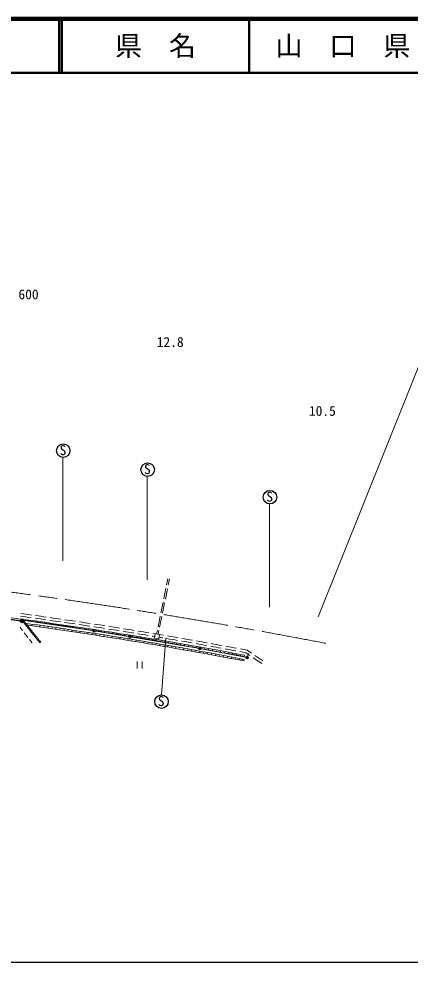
# Model space of a CAD drawing. Units: millimetres, scale not verified. Extents: x 40000 to 680000, y 20000 to 380000.
# Drawn here: x 290300 to 362843, y 205000 to 380000 of the extents above; entities that cross this region are included whole.
import ezdxf
from ezdxf.enums import TextEntityAlignment as Align

# ---------------------------------------------------------------- set-up
doc = ezdxf.new("R2010")
doc.units = ezdxf.units.MM
doc.header["$LTSCALE"] = 1000
doc.header["$PDMODE"] = 32
doc.header["$PDSIZE"] = 500
doc.linetypes.add('CHAIN', pattern=[18.5, 12, -1.5, 3.5, -1.5])
for name, color, linetype, lineweight in [('M-BGD', 7, 'Continuous', 13), ('M-BMK', 2, 'CHAIN', 13), ('M-BMK-ROW', 30, 'Continuous', 13), ('M-STR-HTXT', 7, 'Continuous', 13), ('M-STR-STRC', 7, 'Continuous', 13), ('M-TTL', 2, 'Continuous', 140), ('M-TTL-BAND', 7, 'Continuous', 25), ('M-TTL-LINE', 7, 'Continuous', 50)]:
    doc.layers.add(name, color=color, linetype=linetype, lineweight=lineweight)
doc.layers.add('M-TTL-TXT', color=7, linetype='Continuous')
doc.styles.add('ＭＳ ゴシック', font='')
doc.styles.get('ＭＳ ゴシック').set_extended_font_data('MS Gothic')

msp = doc.modelspace()

# ---------------------------------------------------------------- linework, layer by layer
at = {"layer": 'M-BGD'}
for p, q in [((298463, 279452), (298463, 298619)), ((314113, 275938), (314113, 295106)), ((336790, 270828), (336790, 289995)), ((317935, 276138), (317698, 274981)), ((318226, 276061), (317989, 274909)), ((317568, 274350), (317166, 272391)), ((317860, 274279), (317458, 272320)), ((317037, 271761), (316635, 269801)), ((317328, 271689), (316926, 269730)), ((290929, 268330), (272753, 270729)), ((290669, 268653), (290631, 268370)), ((290784, 268510), (291096, 268122)), ((291096, 268122), (291409, 267734)), ((291391, 268398), (291406, 268508)), ((292155, 268451), (292134, 268295)), ((292876, 268191), (292887, 268270)), ((293641, 268247), (293619, 268086)), ((294361, 267981), (294373, 268062)), ((295127, 268039), (295104, 267875)), ((295846, 267768), (295858, 267851)), ((296612, 267829), (296588, 267661)), ((316505, 269171), (316103, 267212)), ((316797, 269099), (316395, 267140)), ((290538, 267130), (290982, 266526)), ((291278, 266123), (291588, 265702)), ((291409, 267734), (291721, 267345)), ((291721, 267345), (292034, 266957)), ((292034, 266957), (292346, 266568)), ((292346, 266568), (292658, 266180)), ((292658, 266180), (292971, 265791)), ((292752, 267704), (292710, 267406)), ((293495, 267599), (293474, 267450)), ((294237, 267494), (294195, 267197)), ((294980, 267388), (294958, 267239)), ((295722, 267281), (295679, 266984)), ((296464, 267173), (296443, 267025)), ((297206, 267065), (297163, 266768)), ((297330, 267553), (297342, 267638)), ((297948, 266957), (297927, 266808)), ((298097, 267616), (298072, 267444)), ((298690, 266847), (298646, 266550)), ((298814, 267334), (298826, 267421)), ((299432, 266737), (299410, 266588)), ((299581, 267400), (299555, 267224)), ((300174, 266626), (300129, 266329)), ((300297, 267113), (300310, 267202)), ((300916, 266514), (300893, 266366)), ((301065, 267181), (301038, 267001)), ((301657, 266402), (301612, 266105)), ((301780, 266889), (301793, 266980)), ((302399, 266289), (302376, 266141)), ((302549, 266960), (302521, 266776)), ((303140, 266175), (303094, 265879)), ((303262, 266662), (303276, 266755)), ((303881, 266061), (303858, 265913)), ((304032, 266736), (304003, 266548)), ((304744, 266433), (304759, 266528)), ((305514, 266509), (305485, 266317)), ((306226, 266200), (306241, 266297)), ((306997, 266279), (306966, 266083)), ((307707, 265965), (307722, 266064)), ((308479, 266046), (308447, 265847)), ((315974, 266581), (315827, 265863)), ((316266, 266510), (316123, 265813)), ((291588, 265702), (291972, 265217)), ((292283, 264826), (292749, 264238)), ((292971, 265791), (293283, 265403)), ((293283, 265403), (293596, 265014)), ((293596, 265014), (293908, 264626)), ((293908, 264626), (294221, 264238)), ((304622, 265946), (304576, 265649)), ((305363, 265830), (305340, 265682)), ((306104, 265713), (306057, 265417)), ((306845, 265596), (306821, 265448)), ((307586, 265478), (307538, 265182)), ((308326, 265360), (308302, 265212)), ((309067, 265240), (309019, 264944)), ((309187, 265727), (309203, 265828)), ((309807, 265120), (309783, 264972)), ((309960, 265811), (309928, 265607)), ((310547, 265000), (310499, 264704)), ((310668, 265487), (310684, 265589)), ((311287, 264878), (311263, 264730)), ((311441, 265572), (311407, 265365)), ((312027, 264756), (311978, 264460)), ((312147, 265243), (312164, 265348)), ((312767, 264634), (312743, 264486)), ((312921, 265331), (312887, 265121)), ((313507, 264510), (313457, 264214)), ((313626, 264997), (313644, 265103)), ((314247, 264386), (314222, 264238)), ((314402, 265088), (314366, 264873)), ((314986, 264261), (314936, 263965)), ((315105, 264748), (315123, 264856)), ((315449, 265107), (315585, 265904)), ((316236, 264973), (315449, 265107)), ((316372, 265771), (315585, 265904)), ((315881, 264841), (315844, 264622)), ((316236, 264973), (316372, 265771)), ((316584, 264496), (316602, 264606)), ((317555, 265141), (316742, 254581)), ((317360, 264592), (317323, 264369)), ((318061, 264242), (318080, 264354)), ((318839, 264339), (318800, 264113)), ((315726, 264136), (315700, 263988)), ((316465, 264009), (316414, 263714)), ((317204, 263882), (317179, 263734)), ((317943, 263755), (317892, 263459)), ((318682, 263626), (318656, 263479)), ((319421, 263497), (319369, 263202)), ((319539, 263984), (319558, 264098)), ((320160, 263367), (320134, 263220)), ((320317, 264084), (320277, 263854)), ((320898, 263237), (320846, 262942)), ((321016, 263724), (321036, 263840)), ((321637, 263106), (321610, 262958)), ((321795, 263827), (321754, 263593)), ((322375, 262974), (322322, 262679)), ((322492, 263461), (322513, 263579)), ((323113, 262842), (323087, 262694)), ((323272, 263566), (323230, 263329)), ((323851, 262708), (323798, 262413)), ((323968, 263195), (323989, 263315)), ((324589, 262574), (324562, 262427)), ((324749, 263303), (324705, 263061)), ((325443, 262927), (325465, 263049)), ((326225, 263037), (326180, 262792)), ((326918, 262656), (326940, 262779)), ((327701, 262768), (327655, 262519)), ((328392, 262382), (328415, 262507)), ((333446, 262313), (332616, 262868)), ((312211, 260771), (312211, 259471)), ((313186, 259471), (313186, 260771)), ((325327, 262440), (325273, 262145)), ((326065, 262305), (326038, 262157)), ((326802, 262169), (326748, 261874)), ((327540, 262032), (327512, 261884)), ((328277, 261894), (328222, 261600)), ((329014, 261756), (328986, 261609)), ((329176, 262496), (329129, 262244)), ((329751, 261618), (329696, 261323)), ((329866, 262105), (329889, 262232)), ((330488, 261478), (330460, 261331)), ((330650, 262222), (330602, 261965)), ((331225, 261338), (331169, 261043)), ((331339, 261825), (331363, 261954)), ((331657, 261255), (331629, 261108)), ((332097, 261171), (332031, 260878)), ((332125, 261944), (332075, 261684)), ((333132, 261897), (332372, 262405)), ((335348, 260415), (333756, 261480)), ((335523, 260923), (334069, 261896))]:
    msp.add_line(p, q, dxfattribs=at)
at = {"layer": 'M-BGD', "lineweight": 25}
for centre in [(298525, 299886), (314176, 296372), (336852, 291262), (316736, 253331)]:
    msp.add_circle(centre, 1250, dxfattribs=at)
at = {"layer": 'M-BGD'}
for centre, radius, start, end in [((184317, -519956), 795748, 79.29532, 83.41441), ((183447, -524788), 801656, 82.17238, 82.31533), ((184374, -519459), 795748, 82.18623, 82.33015), ((290940, 268316), 249, 308.81081, 128.81081), ((182083, -520615), 796548, 79.14626, 82.15483), ((291252, 267928), 249, 308.81084, 128.81077), ((182083, -520615), 796048, 79.1378, 82.11668), ((291565, 267539), 249, 308.81084, 128.81077), ((184374, -519459), 795748, 81.98835, 82.13226), ((183447, -524788), 801656, 81.97584, 82.11878), ((184374, -519459), 795748, 81.79047, 81.93438), ((183447, -524788), 801656, 81.77929, 81.92223), ((184374, -519459), 795748, 81.59258, 81.7365), ((183447, -524788), 801656, 81.58274, 81.72568), ((183447, -524788), 801656, 81.38619, 81.52914), ((182083, -520615), 795748, 79.13844, 82.09376), ((291877, 267151), 249, 308.81081, 128.81081), ((292190, 266762), 249, 308.81081, 128.81081), ((292502, 266374), 249, 308.81085, 128.81077), ((292815, 265986), 249, 308.81081, 128.81081), ((184374, -519459), 795748, 81.3947, 81.53862), ((184374, -519459), 795748, 81.19682, 81.34073), ((183447, -524788), 801656, 81.18965, 81.33259), ((184374, -519459), 795748, 80.99894, 81.14285), ((183447, -524788), 801656, 80.9931, 81.13604), ((184374, -519459), 795748, 80.80105, 80.94497), ((183447, -524788), 801656, 80.79655, 80.93949), ((183447, -524788), 801656, 80.6, 80.74295), ((293127, 265597), 249, 308.81081, 128.81081), ((293440, 265209), 249, 308.81081, 128.81081), ((293752, 264820), 249, 308.81081, 128.81081), ((294064, 264432), 249, 308.81084, 128.81077), ((184374, -519459), 795748, 80.60317, 80.74708), ((184374, -519459), 795748, 80.51529, 80.5492), ((183447, -524788), 801656, 80.40346, 80.5464), ((184374, -519459), 795748, 80.40529, 80.45784), ((184374, -519459), 795748, 80.2074, 80.35132), ((183447, -524788), 801656, 80.20691, 80.34985), ((184374, -519459), 795748, 80.00952, 80.15343), ((183447, -524788), 801656, 80.01036, 80.1533), ((183447, -524788), 801656, 79.81381, 79.95676), ((184374, -519459), 795748, 79.81164, 79.95555), ((184374, -519459), 795748, 79.61375, 79.75767), ((183447, -524788), 801656, 79.61727, 79.76021), ((184374, -519459), 795748, 79.41587, 79.55978), ((183447, -524788), 801656, 79.42072, 79.56366), ((184374, -519459), 795748, 79.28138, 79.3619), ((183447, -524788), 801656, 79.27619, 79.36712)]:
    msp.add_arc(centre, radius, start, end, dxfattribs=at)
at = {"layer": 'M-BMK'}
msp.add_arc((154748, -733711), 1016246, 79.08393, 83.14046, dxfattribs=at)
at = {"layer": 'M-BMK-ROW'}
for p, q in [((284549, 269102), (290772, 268237)), ((290772, 268237), (290897, 268219)), ((290897, 268219), (290931, 268467)), ((290931, 268467), (304245, 266451)), ((304245, 266451), (310926, 265352)), ((310926, 265352), (323844, 263159)), ((323844, 263159), (332604, 261495)), ((332604, 261495), (332863, 262242))]:
    msp.add_line(p, q, dxfattribs=at)
for centre in [(290772, 268237), (290897, 268219), (290931, 268467), (304245, 266451), (310926, 265352), (323844, 263159), (332604, 261495)]:
    msp.add_circle(centre, 250, dxfattribs=at)
for p in [(290772, 268237), (290897, 268219), (290931, 268467), (304245, 266451), (310926, 265352), (323844, 263159), (332604, 261495)]:
    msp.add_point(p, dxfattribs=at)
at = {"layer": 'M-STR-STRC'}
msp.add_line((345792, 269086), (369512, 328323), dxfattribs=at)
at = {"layer": 'M-TTL'}
msp.add_line((680000, 380000), (40000, 380000), dxfattribs=at)
at = {"layer": 'M-TTL-BAND'}
msp.add_line((40000, 205000), (579000, 205000), dxfattribs=at)
at = {"layer": 'M-TTL-LINE'}
for p, q in [((297750, 380000), (297750, 370000)), ((298250, 380000), (298250, 370000)), ((333000, 380000), (333000, 370000)), ((40000, 370000), (680000, 370000))]:
    msp.add_line(p, q, dxfattribs=at)

# ---------------------------------------------------------------- texts
at = {"layer": 'M-BGD', "style": 'ＭＳ ゴシック'}
for p in [(297847, 298512), (313497, 294999), (336174, 289888), (316057, 251958)]:
    msp.add_text('S', height=1833, dxfattribs=at).set_placement(p, align=Align.BOTTOM_LEFT)
at = {"layer": 'M-STR-HTXT', "style": 'ＭＳ ゴシック'}
for s, p in [('600', (290221, 327430)), ('12.8', (315867, 318582)), ('10.5', (344080, 305806))]:
    msp.add_text(s, height=1833, dxfattribs=at).set_placement(p, align=Align.BOTTOM_LEFT)
at = {"layer": 'M-TTL-TXT', "style": 'ＭＳ ゴシック'}
for s, p in [('県\u3000名', (315625, 375000)), ('山\u3000口\u3000県', (350375, 375000))]:
    msp.add_text(s, height=3666, dxfattribs=at).set_placement(p, align=Align.MIDDLE_CENTER)

doc.saveas('drawing.dxf')
